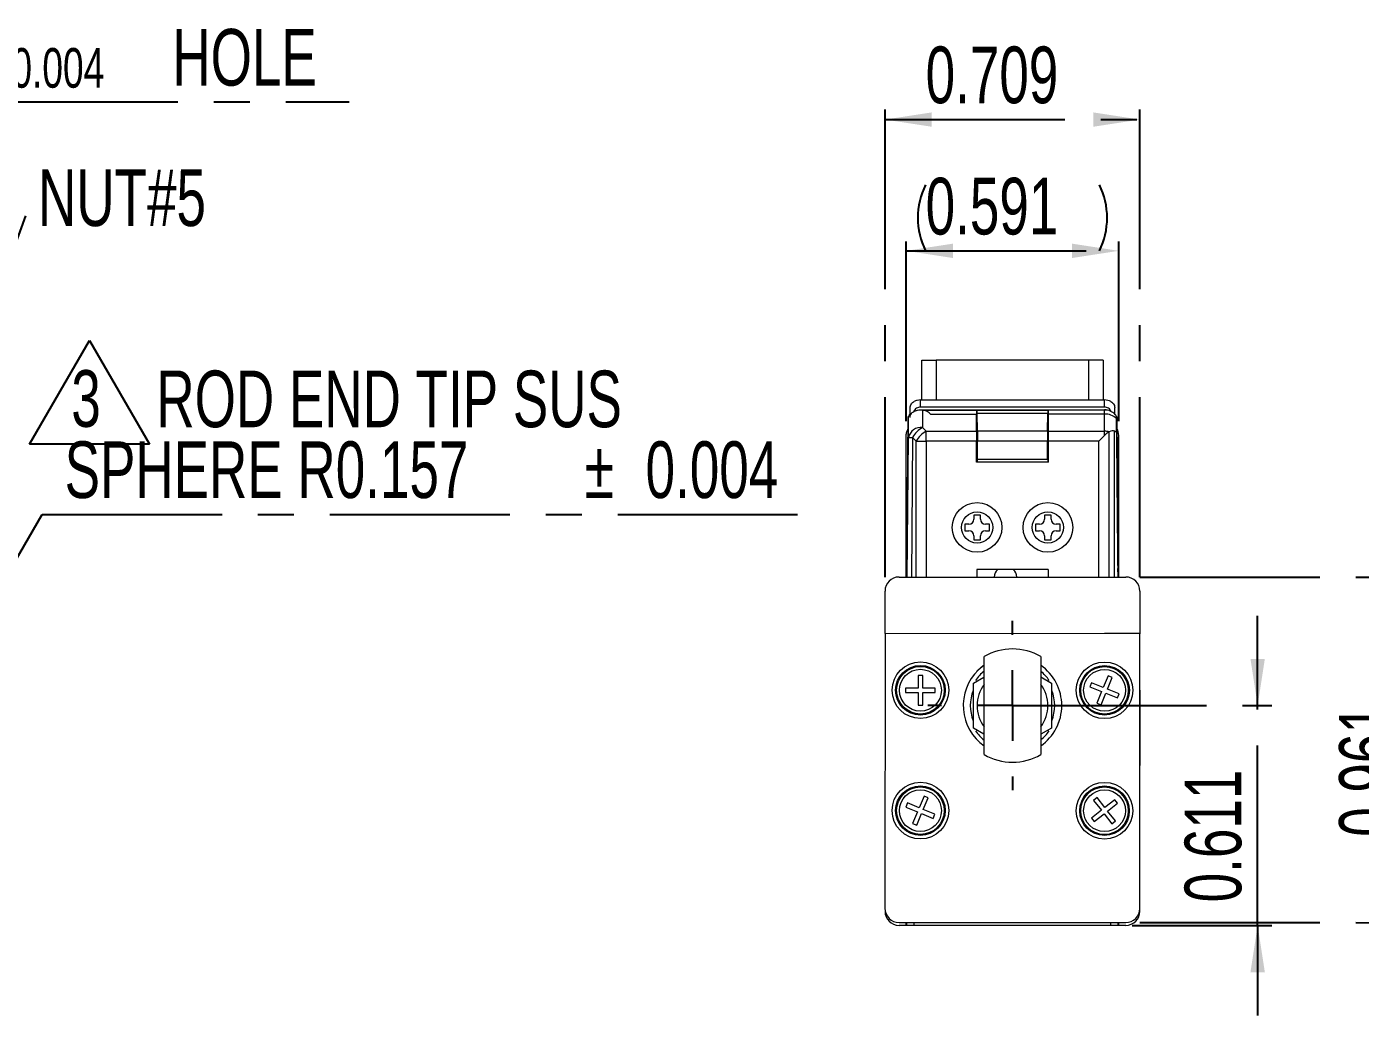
# Model space of a CAD drawing. Header units: inches. Extents: x 0.2 to 16.3, y 0.2 to 11.5.
# Drawn here: x 9.978 to 13.685, y 6.388 to 9.136 of the extents above; entities that cross this region are included whole.
import ezdxf

# ---------------------------------------------------------------- set-up
doc = ezdxf.new("R2010")
doc.units = ezdxf.units.IN
doc.header["$MEASUREMENT"] = 0
doc.linetypes.add('CENTERX2', pattern=[0.8, 0.5, -0.1, 0.1, -0.1])
doc.layers.add('CENTER_LINE', color=7, linetype='CENTERX2')
doc.styles.add('SLDTEXTSTYLE0', font='TXT', dxfattribs={"width": 0.7})
doc.dimstyles.new('SLDDIMSTYLE1', dxfattribs={"dimtxt": 0.15748, "dimasz": 0.13, "dimexe": 0, "dimexo": 0.0625, "dimgap": 0.03937, "dimtad": 1, "dimdec": 3, "dimrnd": 1e-09, "dimdsep": 46, "dimtxsty": 'SLDTEXTSTYLE0', "dimsah": 1, "dimcen": 0.09, "dimadec": 0, "dimazin": 2, "dimtfac": 1, "dimtdec": 3, "dimtmove": 0, "dimatfit": 0, "dimfxl": 1, "dimfrac": 2, "dimtolj": 1, "dimtzin": 12, "dimarcsym": 0})
doc.dimstyles.new('SLDDIMSTYLE10', dxfattribs={"dimtxt": 0.15748, "dimasz": 0.13, "dimexe": 0, "dimexo": 0.0625, "dimgap": 0.03937, "dimtad": 0, "dimtih": 1, "dimtoh": 1, "dimdec": 3, "dimrnd": 1e-09, "dimzin": 12, "dimdsep": 46, "dimtxsty": 'SLDTEXTSTYLE0', "dimsah": 1, "dimcen": 0, "dimadec": 0, "dimazin": 3, "dimtfac": 1, "dimtdec": 3, "dimtofl": 0, "dimtmove": 0, "dimatfit": 3, "dimfxl": 1, "dimfrac": 2, "dimtolj": 1, "dimtzin": 12, "dimarcsym": 0})
doc.dimstyles.new('SLDDIMSTYLE2', dxfattribs={"dimtxt": 0.15748, "dimasz": 0.13, "dimexe": 0, "dimexo": 0.0625, "dimgap": 0.03937, "dimtad": 1, "dimdec": 3, "dimrnd": 1e-09, "dimdsep": 46, "dimtxsty": 'SLDTEXTSTYLE0', "dimsah": 1, "dimcen": 0.09, "dimadec": 0, "dimazin": 2, "dimtfac": 1, "dimtdec": 3, "dimtofl": 0, "dimtmove": 0, "dimatfit": 3, "dimfxl": 1, "dimfrac": 2, "dimtolj": 1, "dimtzin": 12, "dimarcsym": 0})
doc.dimstyles.new('SLDDIMSTYLE6', dxfattribs={"dimtxt": 0.15748, "dimasz": 0.13, "dimexe": 0, "dimexo": 0.0625, "dimgap": 0.03937, "dimtad": 0, "dimtih": 1, "dimtoh": 1, "dimdec": 3, "dimrnd": 1e-09, "dimdsep": 46, "dimtxsty": 'SLDTEXTSTYLE0', "dimsah": 1, "dimcen": 0, "dimadec": 0, "dimazin": 2, "dimtol": 1, "dimtp": 0.0039, "dimtm": 0.0039, "dimtfac": 1, "dimtdec": 3, "dimtmove": 0, "dimatfit": 3, "dimfxl": 1, "dimfrac": 2, "dimtolj": 1, "dimarcsym": 0})
doc.dimstyles.new('SLDDIMSTYLE7', dxfattribs={"dimtxt": 0.18, "dimasz": 0.13, "dimexe": 0, "dimexo": 0.0625, "dimgap": 0, "dimtad": 0, "dimtih": 1, "dimtoh": 1, "dimdec": 0, "dimrnd": 1e-09, "dimzin": 0, "dimdsep": 46, "dimtxsty": 'Standard', "dimsah": 1, "dimcen": 0.09, "dimadec": 0, "dimazin": 0, "dimtfac": 0.13, "dimtdec": 0, "dimtofl": 0, "dimtmove": 0, "dimatfit": 3, "dimfxl": 1, "dimfrac": 2, "dimtolj": 1, "dimtzin": 0, "dimarcsym": 0})

# ---------------------------------------------------------------- blocks, each defined once
blk = doc.blocks.new('SW_NOTE_0_1')
at = {"layer": 'CENTER_LINE', "color": 0}
for p, q in [((-0.1162, -0.0029), (0.0505, 0.2858)), ((0.0505, 0.2858), (0.2172, -0.0029)), ((0.2172, -0.0029), (-0.1162, -0.0029))]:
    blk.add_line(p, q, dxfattribs=at)
at = {"layer": 'CENTER_LINE', "color": 0, "insert": (0, 0.203), "char_height": 0.1575, "attachment_point": 1, "style": 'SLDTEXTSTYLE0'}
blk.add_mtext('3', dxfattribs=at)
blk = doc.blocks.new('_D_18')
at = {"layer": 'CENTER_LINE'}
for p, q in [((8.6013, 7.3069), (9.0976, 8.9267)), ((9.0976, 8.9267), (10.8742, 8.9267)), ((8.5656, 7.1902), (8.6013, 7.3069)), ((8.5656, 7.1902), (8.4923, 6.9512))]:
    blk.add_line(p, q, dxfattribs=at)
for points in [[(8.6013, 7.3069), (8.6585, 7.4253), (8.6203, 7.4371)], [(8.5656, 7.1902), (8.5084, 7.0718), (8.5466, 7.0601)]]:
    blk.add_solid(points, dxfattribs=at)
at = {"layer": 'CENTER_LINE', "attachment_point": 1, "style": 'SLDTEXTSTYLE0'}
for s, insert, char_height in [('%%c', (9.1601, 9.1297), 0.15748), ('0.122', (9.3345, 9.1297), 0.15748), ('HOLE', (10.3826, 9.1297), 0.15748), ('±0.004', (9.8784, 9.0766), 0.11024)]:
    blk.add_mtext(s, dxfattribs=dict(at, insert=insert, char_height=char_height))
blk = doc.blocks.new('_D_19')
at = {"layer": 'CENTER_LINE'}
for p, q in [((12.4227, 8.0392), (12.4227, 8.5522)), ((13.0133, 8.0392), (13.0133, 8.5522)), ((12.4227, 8.5129), (13.0133, 8.5129))]:
    blk.add_line(p, q, dxfattribs=at)
for centre, start, end in [((12.66, 8.6046), 153.4349, 206.5651), ((12.7759, 8.6046), 333.4349, 26.5651)]:
    blk.add_arc(centre, 0.2052, start, end, dxfattribs=at)
for points in [[(12.4227, 8.5129), (12.5527, 8.4929), (12.5527, 8.5329)], [(13.0133, 8.5129), (12.8833, 8.5329), (12.8833, 8.4929)]]:
    blk.add_solid(points, dxfattribs=at)
at = {"layer": 'CENTER_LINE', "insert": (12.4765, 8.7159), "char_height": 0.15748, "attachment_point": 1, "style": 'SLDTEXTSTYLE0'}
blk.add_mtext('0.591', dxfattribs=at)
blk = doc.blocks.new('_D_20')
at = {"layer": 'CENTER_LINE'}
for p, q in [((13.0723, 7.606), (13.8684, 7.6058)), ((13.829, 7.6058), (13.8287, 6.6451)), ((13.0721, 6.6454), (13.868, 6.6451))]:
    blk.add_line(p, q, dxfattribs=at)
for points in [[(13.829, 7.6058), (13.809, 7.4758), (13.849, 7.4758)], [(13.8287, 6.6451), (13.8487, 6.7751), (13.8087, 6.7751)]]:
    blk.add_solid(points, dxfattribs=at)
at = {"layer": 'CENTER_LINE', "insert": (13.6258, 6.884), "char_height": 0.15748, "attachment_point": 1, "rotation": 89.9805, "style": 'SLDTEXTSTYLE0'}
blk.add_mtext('0.961', dxfattribs=at)
blk = doc.blocks.new('_D_21')
at = {"layer": 'CENTER_LINE'}
for p, q in [((12.3637, 7.606), (12.3637, 8.9172)), ((13.0723, 7.606), (13.0723, 8.9172)), ((12.3637, 8.8778), (13.0723, 8.8778))]:
    blk.add_line(p, q, dxfattribs=at)
for points in [[(12.3637, 8.8778), (12.4937, 8.8578), (12.4937, 8.8978)], [(13.0723, 8.8778), (12.9423, 8.8978), (12.9423, 8.8578)]]:
    blk.add_solid(points, dxfattribs=at)
at = {"layer": 'CENTER_LINE', "insert": (12.4765, 9.0808), "char_height": 0.15748, "attachment_point": 1, "style": 'SLDTEXTSTYLE0'}
blk.add_mtext('0.709', dxfattribs=at)
blk = doc.blocks.new('_D_22')
at = {"layer": 'CENTER_LINE'}
for p, q in [((13.3995, 7.2486), (13.3995, 7.4986)), ((12.7574, 7.2486), (13.4388, 7.2486)), ((13.3995, 6.6375), (13.3995, 7.2486)), ((13.0507, 6.6375), (13.4388, 6.6375)), ((13.3995, 6.6375), (13.3995, 6.3875))]:
    blk.add_line(p, q, dxfattribs=at)
for points in [[(13.3995, 7.2486), (13.4195, 7.3786), (13.3795, 7.3786)], [(13.3995, 6.6375), (13.3795, 6.5075), (13.4195, 6.5075)]]:
    blk.add_solid(points, dxfattribs=at)
at = {"layer": 'CENTER_LINE', "insert": (13.1965, 6.7016), "char_height": 0.15748, "attachment_point": 1, "rotation": 90, "style": 'SLDTEXTSTYLE0'}
blk.add_mtext('0.611', dxfattribs=at)
blk = doc.blocks.new('SW_CENTERMARKSYMBOL_5')
at = {"layer": 'CENTER_LINE', "color": 0}
for p, q in [((0, 0.1969), (0, 0.2354)), ((0, 0), (0, 0.0984)), ((-0.1969, 0), (-0.2354, 0)), ((0, 0), (-0.0984, 0)), ((0, 0), (0, -0.0984)), ((0, 0), (0.0984, 0)), ((0.1969, 0), (0.2354, 0)), ((0, -0.1969), (0, -0.2354))]:
    blk.add_line(p, q, dxfattribs=at)
blk = doc.blocks.new('_D_34')
at = {"layer": 'CENTER_LINE'}
for p, q in [((9.7924, 7.3849), (10.0206, 7.7802)), ((10.0206, 7.7802), (12.1829, 7.7802)), ((9.7137, 7.2486), (9.7924, 7.3849))]:
    blk.add_line(p, q, dxfattribs=at)
blk.add_solid([(9.7924, 7.3849), (9.8747, 7.4875), (9.8401, 7.5075)], dxfattribs=at)
at = {"layer": 'CENTER_LINE', "char_height": 0.15748, "attachment_point": 1, "style": 'SLDTEXTSTYLE0'}
for s, insert in [('ROD END TIP SUS', (10.3381, 8.18)), ('SPHERE R0.157', (10.0831, 7.9832)), ('0.004', (11.698, 7.9832)), ('%%p', (11.5289, 7.9832))]:
    blk.add_mtext(s, dxfattribs=dict(at, insert=insert))
blk = doc.blocks.new('SW_NOTE_0_11')
at = {"layer": 'CENTER_LINE', "color": 0, "insert": (0.0211, 0.0926), "char_height": 0.15748, "attachment_point": 1, "style": 'SLDTEXTSTYLE0'}
blk.add_mtext('NUT#5', dxfattribs=at)

msp = doc.modelspace()

# ---------------------------------------------------------------- linework, layer by layer
at = {"color": 7, "linetype": 'Continuous', "lineweight": 18}
for p, q in [((12.466, 8.0983), (12.466, 8.2085)), ((12.9306, 8.2085), (12.5054, 8.2085)), ((12.97, 8.2085), (12.97, 8.0983)), ((12.4621, 8.0786), (12.4621, 8.0983)), ((12.4621, 8.0983), (12.9739, 8.0983)), ((12.9739, 8.0786), (12.9739, 8.0983)), ((12.4241, 7.606), (12.428, 8.051)), ((12.4288, 7.9941), (12.4288, 8.0523)), ((12.9739, 8.0786), (12.4621, 8.0786)), ((12.4621, 8.0707), (12.9739, 8.0707)), ((12.4621, 8.0707), (12.6176, 8.0707)), ((12.4681, 8.0702), (12.4681, 8.0216)), ((12.4708, 8.0697), (12.6176, 8.0697)), ((12.6176, 8.0582), (12.4909, 8.0582)), ((12.6176, 8.0697), (12.6176, 8.0707)), ((12.6176, 8.0697), (12.6176, 8.0582)), ((12.6176, 8.0114), (12.6176, 8.0582)), ((12.6196, 8.0488), (12.6176, 8.0488)), ((12.6196, 8.0471), (12.6176, 8.0471)), ((12.6204, 8.0707), (12.6196, 8.069)), ((12.6196, 8.0471), (12.6196, 8.069)), ((12.6196, 8.069), (12.6197, 8.0687)), ((12.6196, 7.9759), (12.6196, 8.0471)), ((12.8163, 8.0687), (12.6197, 8.0687)), ((12.6203, 8.0114), (12.6199, 8.0606)), ((12.8161, 8.0606), (12.6199, 8.0606)), ((12.6204, 8.0707), (12.8155, 8.0707)), ((12.8155, 8.0707), (12.8164, 8.069)), ((12.8157, 8.0114), (12.8161, 8.0606)), ((12.8164, 8.069), (12.8163, 8.0687)), ((12.8164, 8.069), (12.8164, 8.0471)), ((12.8164, 8.0488), (12.8184, 8.0488)), ((12.8164, 7.9759), (12.8164, 8.0471)), ((12.8164, 8.0471), (12.8184, 8.0471)), ((12.8184, 8.0707), (12.9739, 8.0707)), ((12.8184, 8.0697), (12.8184, 8.0707)), ((12.9739, 8.0697), (12.8184, 8.0697)), ((12.8184, 8.0592), (12.8184, 8.0697)), ((12.9739, 8.0592), (12.8184, 8.0592)), ((12.8184, 8.0114), (12.8184, 8.0592)), ((12.9739, 8.0592), (12.9739, 8.0697)), ((12.9739, 8.0114), (12.9739, 8.0592)), ((13.0026, 8.0582), (13.0026, 8.0589)), ((13.007, 8.0087), (13.007, 8.0464)), ((13.008, 8.051), (13.0119, 7.606)), ((12.4681, 8.0216), (12.4784, 8.0114)), ((12.4784, 7.9835), (12.4784, 8.0114)), ((12.4784, 8.0114), (12.6176, 8.0114)), ((12.6176, 8.0114), (12.6176, 7.9835)), ((12.8157, 8.0114), (12.6203, 8.0114)), ((12.8184, 8.0114), (12.9739, 8.0114)), ((12.8184, 7.9835), (12.8184, 8.0114)), ((12.9739, 7.9998), (12.9739, 8.0114)), ((12.4227, 7.606), (12.4227, 7.9998)), ((12.4505, 7.9835), (12.4403, 7.9938)), ((12.4505, 7.9835), (12.4784, 7.9835)), ((12.6176, 7.9835), (12.4784, 7.9835)), ((12.6176, 7.925), (12.6176, 7.9835)), ((12.6196, 7.9759), (12.6176, 7.9759)), ((12.6198, 7.9526), (12.6196, 7.9759)), ((12.8156, 7.9835), (12.6204, 7.9835)), ((12.6204, 7.9329), (12.6204, 7.9835)), ((12.8156, 7.9329), (12.8156, 7.9835)), ((12.8162, 7.9526), (12.8164, 7.9759)), ((12.8164, 7.9759), (12.8184, 7.9759)), ((12.9576, 7.9835), (12.8184, 7.9835)), ((12.8184, 7.925), (12.8184, 7.9835)), ((12.9576, 7.9835), (12.9739, 7.9998)), ((13.0133, 7.606), (13.0133, 7.9998)), ((12.6199, 7.9526), (12.6176, 7.9526)), ((12.6199, 7.9329), (12.6199, 7.9526)), ((12.8161, 7.9329), (12.8161, 7.9526)), ((12.8161, 7.9526), (12.8184, 7.9526)), ((12.6199, 7.9329), (12.6176, 7.9329)), ((12.8184, 7.925), (12.6176, 7.925)), ((12.6197, 7.9329), (12.6197, 7.925)), ((12.62, 7.9329), (12.62, 7.925)), ((12.6204, 7.9329), (12.62, 7.9329)), ((12.8156, 7.9329), (12.6204, 7.9329)), ((12.8156, 7.9329), (12.8159, 7.9329)), ((12.8159, 7.9329), (12.8159, 7.925)), ((12.8161, 7.9329), (12.8184, 7.9329)), ((12.8163, 7.9329), (12.8163, 7.925)), ((12.5851, 7.7531), (12.5851, 7.7347)), ((12.5966, 7.7531), (12.5851, 7.7531)), ((12.6287, 7.7784), (12.6104, 7.7784)), ((12.6104, 7.7784), (12.6104, 7.7669)), ((12.6287, 7.7669), (12.6287, 7.7784)), ((12.654, 7.7531), (12.6425, 7.7531)), ((12.654, 7.7347), (12.654, 7.7531)), ((12.7934, 7.7531), (12.782, 7.7531)), ((12.782, 7.7531), (12.782, 7.7347)), ((12.8256, 7.7784), (12.8072, 7.7784)), ((12.8072, 7.7784), (12.8072, 7.7669)), ((12.8256, 7.7669), (12.8256, 7.7784)), ((12.8509, 7.7531), (12.8394, 7.7531)), ((12.8509, 7.7347), (12.8509, 7.7531)), ((12.5851, 7.7347), (12.5966, 7.7347)), ((12.6104, 7.721), (12.6104, 7.7095)), ((12.6287, 7.7095), (12.6287, 7.721)), ((12.6425, 7.7347), (12.654, 7.7347)), ((12.782, 7.7347), (12.7934, 7.7347)), ((12.8072, 7.721), (12.8072, 7.7095)), ((12.8256, 7.7095), (12.8256, 7.721)), ((12.8394, 7.7347), (12.8509, 7.7347)), ((12.6104, 7.7095), (12.6287, 7.7095)), ((12.8072, 7.7095), (12.8256, 7.7095)), ((12.403, 7.606), (13.0329, 7.606)), ((12.8174, 7.6268), (12.6186, 7.6268)), ((12.6186, 7.6268), (12.6186, 7.606)), ((12.8174, 7.6268), (12.8174, 7.606)), ((12.3637, 7.4486), (12.3637, 7.5667)), ((13.0723, 7.5667), (13.0723, 7.4486)), ((12.3637, 7.4488), (12.3634, 6.685)), ((13.0724, 7.4485), (12.3637, 7.4488)), ((12.3637, 7.4486), (12.3637, 7.4486)), ((12.3637, 7.4486), (12.3637, 7.2912)), ((13.0723, 7.4486), (12.9739, 7.4486)), ((13.0721, 6.6848), (13.0724, 7.4485)), ((13.0723, 7.4486), (13.0723, 7.4485)), ((12.6392, 7.1122), (12.6392, 7.3849)), ((12.7967, 7.3849), (12.7967, 7.2486)), ((12.6383, 7.36), (12.6229, 7.3472)), ((12.4559, 7.3326), (12.4559, 7.2975)), ((12.4683, 7.3326), (12.4559, 7.3326)), ((12.4683, 7.2975), (12.4683, 7.3326)), ((12.6097, 7.3111), (12.6383, 7.3276)), ((12.7966, 7.3282), (12.8263, 7.3111)), ((12.9379, 7.3123), (12.9332, 7.3008)), ((12.9705, 7.2992), (12.9379, 7.3123)), ((12.9836, 7.3317), (12.9705, 7.2992)), ((12.982, 7.2945), (12.9951, 7.3271)), ((12.9951, 7.3271), (12.9836, 7.3317)), ((12.4207, 7.2975), (12.4207, 7.2851)), ((12.4559, 7.2975), (12.4207, 7.2975)), ((12.4207, 7.2851), (12.4559, 7.2851)), ((12.4559, 7.2851), (12.4559, 7.2499)), ((12.5034, 7.2975), (12.4683, 7.2975)), ((12.4683, 7.2851), (12.5034, 7.2851)), ((12.4683, 7.2499), (12.4683, 7.2851)), ((12.5034, 7.2851), (12.5034, 7.2975)), ((12.9332, 7.3008), (12.9658, 7.2877)), ((12.9658, 7.2877), (12.9526, 7.2551)), ((12.9641, 7.2504), (12.9773, 7.283)), ((12.9773, 7.283), (13.0099, 7.2698)), ((13.0145, 7.2813), (12.982, 7.2945)), ((13.0099, 7.2698), (13.0145, 7.2813)), ((13.0723, 7.2911), (13.0723, 7.0824)), ((12.4559, 7.2499), (12.4683, 7.2499)), ((12.7967, 7.2486), (12.7967, 7.1122)), ((12.9526, 7.2551), (12.9641, 7.2504)), ((12.5874, 7.2045), (12.5883, 7.2045)), ((12.8477, 7.2045), (12.8485, 7.2045)), ((12.6385, 7.1694), (12.6097, 7.1861)), ((12.8263, 7.1861), (12.7967, 7.169)), ((13.0722, 7.0824), (13.0723, 7.0824)), ((13.0723, 6.6769), (13.0723, 7.0824)), ((12.4261, 6.9781), (12.4214, 6.9667)), ((12.4586, 6.9647), (12.4261, 6.9781)), ((12.472, 6.9972), (12.4586, 6.9647)), ((12.4701, 6.96), (12.4835, 6.9925)), ((12.4835, 6.9925), (12.472, 6.9972)), ((12.9531, 6.9928), (12.9433, 6.9851)), ((12.9433, 6.9851), (12.9651, 6.9575)), ((12.9748, 6.9651), (12.9531, 6.9928)), ((13.0024, 6.9869), (12.9748, 6.9651)), ((12.9825, 6.9554), (13.0101, 6.9771)), ((13.0101, 6.9771), (13.0024, 6.9869)), ((12.4214, 6.9667), (12.4539, 6.9532)), ((12.4539, 6.9532), (12.4404, 6.9208)), ((12.4519, 6.916), (12.4653, 6.9485)), ((12.4653, 6.9485), (12.4978, 6.9351)), ((12.5025, 6.9466), (12.4701, 6.96)), ((12.4978, 6.9351), (12.5025, 6.9466)), ((12.9651, 6.9575), (12.9375, 6.9357)), ((12.9375, 6.9357), (12.9451, 6.926)), ((12.9451, 6.926), (12.9727, 6.9477)), ((12.9727, 6.9477), (12.9945, 6.9201)), ((13.0042, 6.9278), (12.9825, 6.9554)), ((12.4404, 6.9208), (12.4519, 6.916)), ((12.9945, 6.9201), (13.0042, 6.9278)), ((12.3637, 6.681), (12.3637, 6.6769)), ((12.4028, 6.6456), (13.0327, 6.6454)), ((12.4227, 6.6375), (12.403, 6.6375)), ((12.4227, 6.6375), (12.4227, 6.6456)), ((12.4247, 6.6375), (12.4227, 6.6375)), ((12.4247, 6.6375), (12.4247, 6.6456)), ((12.4444, 6.6375), (12.4247, 6.6375)), ((12.9916, 6.6375), (12.4444, 6.6375)), ((13.0113, 6.6375), (12.9916, 6.6375)), ((13.0113, 6.6375), (13.0113, 6.6454)), ((13.0133, 6.6375), (13.0113, 6.6375)), ((13.0133, 6.6375), (13.0133, 6.6454)), ((13.0329, 6.6375), (13.0133, 6.6375))]:
    msp.add_line(p, q, dxfattribs=at)
at = {"color": 8, "linetype": 'Continuous', "lineweight": 18}
for p, q in [((12.5054, 8.2085), (12.5054, 8.0983)), ((12.9306, 8.0983), (12.9306, 8.2085)), ((13.002, 8.0589), (13.0026, 8.0589)), ((12.9854, 8.0089), (12.9854, 7.606)), ((13.0017, 7.606), (13.0017, 8.0114)), ((12.4253, 7.606), (12.4288, 7.9941)), ((12.4403, 7.9938), (12.4369, 7.606)), ((12.4505, 7.606), (12.4505, 7.9835)), ((12.4784, 7.9835), (12.4784, 7.606)), ((12.9576, 7.606), (12.9576, 7.9835)), ((12.4444, 6.6375), (12.4444, 6.6456)), ((12.9916, 6.6375), (12.9916, 6.6454))]:
    msp.add_line(p, q, dxfattribs=at)
at = {"color": 7, "linetype": 'Continuous', "lineweight": 18, "flags": 128}
msp.add_lwpolyline([(12.6191, 7.3445), (12.631, 7.3554), (12.6392, 7.3617)], dxfattribs=at)
at = {"color": 7, "linetype": 'Continuous', "lineweight": 18}
for centre, radius in [((12.6196, 7.7439), 0.0689), ((12.6196, 7.7439), 0.0433), ((12.8164, 7.7439), 0.0689), ((12.8164, 7.7439), 0.0433), ((12.4621, 7.2913), 0.0787), ((12.4621, 7.2913), 0.0689), ((12.4621, 7.2913), 0.0661), ((12.4621, 7.2913), 0.0582), ((12.9739, 7.2911), 0.0787), ((12.9739, 7.2911), 0.0689), ((12.9739, 7.2911), 0.0661), ((12.9739, 7.2911), 0.0582), ((12.462, 6.9566), 0.0787), ((12.462, 6.9566), 0.0689), ((12.462, 6.9566), 0.0661), ((12.462, 6.9566), 0.0582), ((12.9738, 6.9564), 0.0787), ((12.9738, 6.9564), 0.0689), ((12.9738, 6.9564), 0.0661), ((12.9738, 6.9564), 0.0582)]:
    msp.add_circle(centre, radius, dxfattribs=at)
for centre, radius, start, end in [((12.9739, 8.0589), 0.0394, 63.6986, 90), ((12.4621, 8.0313), 0.0394, 147.8199, 150.0528), ((12.4621, 8.0313), 0.0394, 43.0427, 81.1675), ((12.9739, 8.0313), 0.0394, 82.4835, 90), ((12.9739, 8.0313), 0.0394, 77.3403, 90), ((12.9755, 8.0141), 0.0451, 45.8236, 92.0725), ((12.9739, 8.0313), 0.0394, 32.6672, 77.3403), ((12.9739, 8.0313), 0.0394, 29.9472, 32.6672), ((12.4633, 7.9866), 0.0353, 82.1272, 167.7363), ((12.4978, 7.9642), 0.0647, 117.2738, 152.7262), ((12.508, 7.9539), 0.0647, 117.2738, 152.7262), ((12.974, 7.9571), 0.0543, 76.0861, 90.0792), ((12.9946, 7.9946), 0.0169, 116.6059, 122.8064), ((12.9739, 7.9998), 0.0394, 0, 29.123), ((12.4405, 8.1959), 0.2021, 266.658, 269.9281), ((12.5966, 7.7669), 0.0138, 270, 0), ((12.6425, 7.7669), 0.0138, 180, 270), ((12.7934, 7.7669), 0.0138, 270, 0), ((12.8394, 7.7669), 0.0138, 180, 270), ((12.5966, 7.721), 0.0138, 0, 90), ((12.6425, 7.721), 0.0138, 90, 180), ((12.7934, 7.721), 0.0138, 0, 90), ((12.8394, 7.721), 0.0138, 90, 180), ((12.403, 7.5667), 0.0394, 90, 180), ((12.6985, 7.6039), 0.0315, 133.4428, 176.1599), ((12.6985, 7.6039), 0.0315, 3.8401, 46.5572), ((13.0329, 7.5667), 0.0394, 0, 90), ((12.718, 7.2486), 0.1575, 60, 120), ((12.718, 7.2486), 0.137, 133.9464, 234.9205), ((12.7177, 7.2486), 0.124, 129.2726, 145.6287), ((12.718, 7.2486), 0.137, 305.0795, 54.9205), ((12.7177, 7.2486), 0.124, 34.3713, 50.4441), ((12.718, 7.2486), 0.0984, 143.1301, 180), ((12.718, 7.2486), 0.0984, 323.1301, 36.8699), ((12.718, 7.2486), 0.1173, 158.8377, 201.1372), ((12.718, 7.2486), 0.1173, 338.9167, 21.0602), ((12.718, 7.2486), 0.0984, 180, 216.8699), ((12.7177, 7.2486), 0.124, 214.3713, 230.7274), ((12.7177, 7.2486), 0.124, 309.5559, 325.6287), ((12.718, 7.2486), 0.1575, 240, 270), ((12.718, 7.2486), 0.1575, 270, 300), ((12.4028, 6.685), 0.0394, 179.9805, 269.9805), ((12.403, 6.6769), 0.0394, 180, 270), ((13.0327, 6.6848), 0.0394, 269.9805, 359.9805), ((13.0329, 6.6769), 0.0394, 270, 0)]:
    msp.add_arc(centre, radius, start, end, dxfattribs=at)
for centre, major_axis, ratio, start_param, end_param in [((12.9739, 7.9442), (0.0278, 0.0672), 0.414214, 0, 0.445561), ((12.9739, 7.9998), (0.0394, 0), 0.414214, 0.573826, 0.785398), ((12.9739, 11.8188), (-0.0394, 4.5115), 0.000076, 2.576493, 2.77517), ((13.0115, 7.5471), (-0.0007, 0.0827), 0.008727, 5.503613, 7.046704)]:
    msp.add_ellipse(centre, major_axis=major_axis, ratio=ratio, start_param=start_param, end_param=end_param, dxfattribs=at)
for points in [[(12.466, 8.2085), (12.4666, 8.2085), (12.4678, 8.2085), (12.4769, 8.2085), (12.4899, 8.2085), (12.5002, 8.2085), (12.5054, 8.2085)], [(12.97, 8.2085), (12.9694, 8.2085), (12.9682, 8.2085), (12.9591, 8.2085), (12.9461, 8.2085), (12.9357, 8.2085), (12.9306, 8.2085)], [(12.4332, 8.0491), (12.4334, 8.0508), (12.4337, 8.0543), (12.4359, 8.0591), (12.4392, 8.0633), (12.4422, 8.0652), (12.4437, 8.0661)]]:
    msp.add_open_spline(points, degree=3, dxfattribs=at)
for points, knots in [([(12.4337, 8.0769), (12.4338, 8.0787), (12.4342, 8.0822), (12.4366, 8.0872), (12.44, 8.0914), (12.4431, 8.0933), (12.4446, 8.0942)], [0, 0, 0, 0, 0.268398, 0.522178, 0.764747, 1, 1, 1, 1]), ([(12.4621, 8.0983), (12.4591, 8.0981), (12.453, 8.0977), (12.4474, 8.0954), (12.4446, 8.0942)], [0, 0, 0, 0, 0.500008, 1, 1, 1, 1]), ([(12.9913, 8.0942), (12.9931, 8.0931), (12.9966, 8.091), (13.0002, 8.086), (13.002, 8.0812), (13.0022, 8.0781), (13.0023, 8.0769)], [0, 0, 0, 0, 0.270501, 0.54064, 0.820446, 1, 1, 1, 1]), ([(12.4288, 8.0523), (12.4289, 8.0526), (12.4292, 8.0531), (12.4325, 8.0576), (12.4387, 8.0635), (12.4483, 8.0688), (12.4587, 8.0711), (12.4656, 8.0705), (12.4681, 8.0702)], [0, 0, 0, 0, 0.154072, 0.309207, 0.488335, 0.671502, 0.878231, 1, 1, 1, 1]), ([(12.4334, 8.0589), (12.4334, 8.0619), (12.4335, 8.0682), (12.4336, 8.0739), (12.4337, 8.0769)], [0, 0, 0, 0, 0.479315, 1, 1, 1, 1]), ([(12.4621, 8.0786), (12.4601, 8.0784), (12.4562, 8.0781), (12.4509, 8.0754), (12.4464, 8.0714), (12.4446, 8.0679), (12.4438, 8.0662)], [0, 0, 0, 0, 0.249883, 0.499844, 0.749883, 1, 1, 1, 1]), ([(12.6199, 8.0606), (12.6199, 8.0631), (12.6198, 8.0677), (12.6197, 8.0684), (12.6197, 8.0687)], [0, 0, 0, 0, 0.557681, 1, 1, 1, 1]), ([(12.8163, 8.0687), (12.8162, 8.0682), (12.8162, 8.0673), (12.8161, 8.0627), (12.8161, 8.0606)], [0, 0, 0, 0, 0.557682, 1, 1, 1, 1]), ([(12.9922, 8.0662), (12.9913, 8.0679), (12.9896, 8.0714), (12.9851, 8.0754), (12.9798, 8.0781), (12.9758, 8.0784), (12.9739, 8.0786)], [0, 0, 0, 0, 0.250117, 0.500156, 0.750117, 1, 1, 1, 1]), ([(12.9825, 8.0697), (12.9825, 8.0697), (12.9823, 8.0697), (12.981, 8.0697), (12.9788, 8.0697), (12.9764, 8.0697), (12.9746, 8.0697), (12.9739, 8.0697)], [0, 0, 0, 0, 0.209529, 0.419059, 0.628588, 0.838117, 1, 1, 1, 1]), ([(13.0026, 8.0589), (13.0026, 8.0617), (13.0024, 8.068), (13.0023, 8.0738), (13.0023, 8.0769)], [0, 0, 0, 0, 0.4520547, 1, 1, 1, 1]), ([(13.007, 8.0526), (13.007, 8.0525), (13.007, 8.0524), (13.007, 8.0509), (13.007, 8.0487), (13.007, 8.0467), (13.007, 8.0464)], [0, 0, 0, 0, 0.238751, 0.502449, 0.923769, 1, 1, 1, 1]), ([(12.4227, 7.9998), (12.4229, 8.0033), (12.4234, 8.01), (12.4263, 8.0159), (12.4277, 8.0188)], [0, 0, 0, 0, 0.522752, 1, 1, 1, 1]), ([(12.6203, 8.0114), (12.6203, 8.0068), (12.6204, 7.9986), (12.6204, 7.9881), (12.6204, 7.9835)], [0, 0, 0, 0, 0.557568, 1, 1, 1, 1]), ([(12.8157, 8.0114), (12.8156, 8.0068), (12.8156, 7.9986), (12.8156, 7.9881), (12.8156, 7.9835)], [0, 0, 0, 0, 0.557568, 1, 1, 1, 1]), ([(12.9854, 8.0089), (12.9825, 8.0069), (12.9786, 8.0043), (12.9748, 8.0007), (12.9739, 7.9998)], [0, 0, 0, 0, 0.765617, 1, 1, 1, 1]), ([(12.6097, 7.1861), (12.6097, 7.1913), (12.6097, 7.2145), (12.6097, 7.2565), (12.6097, 7.2928), (12.6097, 7.3111)], [0, 0, 0, 0, 0.126972, 0.560077, 1, 1, 1, 1]), ([(12.8263, 7.3111), (12.8263, 7.293), (12.8263, 7.2567), (12.8263, 7.2148), (12.8263, 7.1913), (12.8263, 7.1861)], [0, 0, 0, 0, 0.4333142, 0.8730283, 1, 1, 1, 1])]:
    msp.add_open_spline(points, degree=3, knots=knots, dxfattribs=at)

# ---------------------------------------------------------------- block references
at = {"layer": 'CENTER_LINE'}
for name, p in [('SW_NOTE_0_11', (9.988, 8.6467)), ('SW_NOTE_0_1', (10.1017, 7.9781)), ('SW_CENTERMARKSYMBOL_5', (12.718, 7.2486))]:
    msp.add_blockref(name, p, dxfattribs=at)

# ---------------------------------------------------------------- dimensions: what is measured, and where the dimension line sits
dim = msp.add_diameter_dim_2p(p1=(8.6013, 7.3069), p2=(8.5656, 7.1902), text='<> HOLE', dimstyle='SLDDIMSTYLE6', dxfattribs=at)
dim.commit()
dim.dimension.update_dxf_attribs({"geometry": '_D_18', "text_midpoint": (10.0172, 9.0381), "dimtype": 163})
dim = msp.add_linear_dim(base=(13.0723, 8.8778), p1=(12.3637, 7.5667), p2=(13.0723, 7.5667), dimstyle='SLDDIMSTYLE2', dxfattribs=at)
dim.commit()
dim.dimension.update_dxf_attribs({"geometry": '_D_21', "text_midpoint": (12.718, 8.8778), "dimtype": 160})
dim = msp.add_linear_dim(base=(13.0133, 8.5129), p1=(12.4227, 7.9998), p2=(13.0133, 7.9998), text='(<>)', dimstyle='SLDDIMSTYLE2', dxfattribs=at)
dim.commit()
dim.dimension.update_dxf_attribs({"geometry": '_D_19', "text_midpoint": (12.718, 8.5129), "dimtype": 160})
dim = msp.add_radius_dim(center=(9.7137, 7.2486), mpoint=(9.7924, 7.3849), text='ROD END TIP SUS\\PSPHERE R0.157 %%p 0.004', dimstyle='SLDDIMSTYLE10', dxfattribs=at)
dim.commit()
dim.dimension.update_dxf_attribs({"geometry": '_D_34', "text_midpoint": (11.133, 7.9703), "dimtype": 164})
for base, p1, p2, angle, dimstyle, picture, middle in [((13.8287, 6.6451), (13.0329, 7.606), (13.0327, 6.6454), 89.9805, 'SLDDIMSTYLE2', '_D_20', (13.8288, 7.1254)), ((13.3995, 7.2486), (13.0113, 6.6375), (12.718, 7.2486), 90, 'SLDDIMSTYLE1', '_D_22', (13.3995, 6.9431))]:
    dim = msp.add_linear_dim(base=base, p1=p1, p2=p2, angle=angle, dimstyle=dimstyle, dxfattribs=at)
    dim.commit()
    dim.dimension.update_dxf_attribs({"geometry": picture, "text_midpoint": middle, "dimtype": 160})

# ---------------------------------------------------------------- leaders
msp.add_leader([(9.5332, 7.3877), (9.988, 8.6467)], dimstyle='SLDDIMSTYLE7', dxfattribs=at)

doc.saveas('drawing.dxf')
